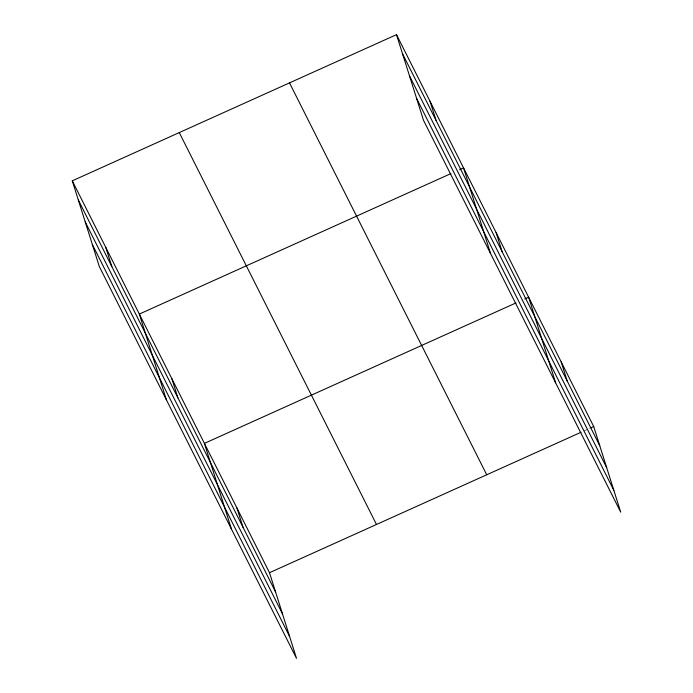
<?xml version="1.0" encoding="UTF-8"?>
<svg xmlns="http://www.w3.org/2000/svg" width="693" height="693" viewBox="0 0 693 693"><rect width="100%" height="100%" fill="white"/><g stroke="black" fill="none" stroke-linecap="round" stroke-linejoin="round"><path stroke-width="0.52" stroke-dasharray="3.46 2.6" d="M584 430.925L589.83 428.291"/><path stroke-width="1.04" d="M72.28 180.83L269.499 572.713L296.5 658.35L99.281 266.459L72.28 180.83L396.5 34.65L593.719 426.541L620.72 512.17L423.501 120.287L396.5 34.65M450.909 173.596L139.336 314.068L166.337 399.705M459.667 169.646L463.556 167.888L490.557 253.525M515.99 302.919L204.418 443.39L231.419 529.028M524.748 298.969L528.638 297.21L555.639 382.848M269.499 572.713L581.08 432.241M590.8 427.85L593.719 426.541M402.555 53.846L599.774 445.738M409.468 75.771L606.687 467.662M416.588 98.363L613.807 490.246M289.509 82.891L486.729 474.774M179.27 132.588L376.498 524.48M78.335 200.026L275.554 591.917M85.239 221.951L282.467 613.842M92.368 244.542L289.587 636.425M561.183 361.876L567.229 381.072M496.093 232.553L502.148 251.75M430.024 101.273L436.079 120.469M236.963 508.056L243.009 527.252M171.873 378.733L177.928 397.929M105.804 247.453L111.859 266.649"/></g></svg>
